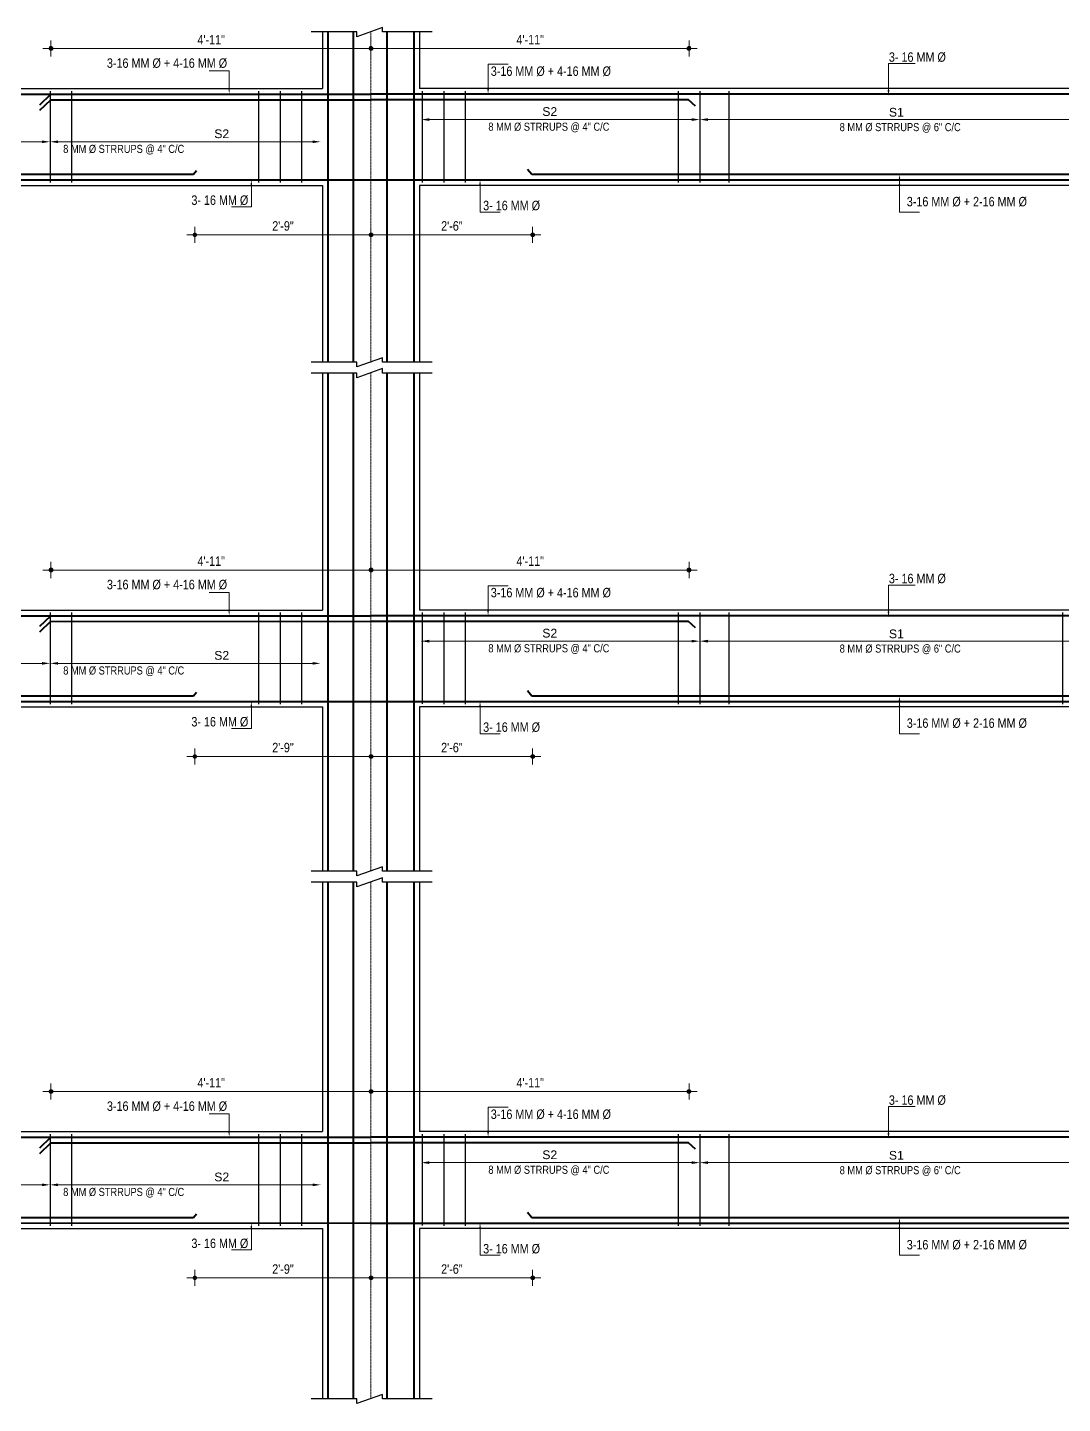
# Model space of a CAD drawing. Header units: inches. Extents: x 57837 to 133168, y 6972 to 27776.
# Drawn here: x 74293 to 75062, y 14767 to 15790 of the extents above; entities that cross this region are included whole.
import ezdxf

# ---------------------------------------------------------------- set-up
doc = ezdxf.new("R2010")
doc.units = ezdxf.units.IN
doc.header["$MEASUREMENT"] = 0
doc.linetypes.add('CENTER', pattern=[2, 1.25, -0.25, 0.25, -0.25])
doc.linetypes.add('CENTER2', pattern=[1.125, 0.75, -0.125, 0.125, -0.125])
for name, color, linetype, lineweight in [('CENTER', 9, 'CENTER', 5), ('DIM', 2, 'Continuous', 13), ('ROD', 1, 'Continuous', 40), ('STIRRUPS', 4, 'Continuous', 30)]:
    doc.layers.add(name, color=color, linetype=linetype, lineweight=lineweight)
for name, color, linetype in [('elevation', 3, 'Continuous'), ('text', 255, 'Continuous'), ('walls', 32, 'Continuous')]:
    doc.layers.add(name, color=color, linetype=linetype)
doc.styles.add('Arial', font='arial.ttf', dxfattribs={"height": 6.5})
doc.styles.get("Standard").update_dxf_attribs({"font": 'ARIALN.TTF', "height": 7})

msp = doc.modelspace()

# ---------------------------------------------------------------- hatches: boundary and pattern name
at = {"lineweight": 13}
h = msp.add_hatch(color=256, dxfattribs=at)
edge = h.paths.add_edge_path()
edge.add_arc((74310.3, 15774.6), 1.42, 180, 540)
h = msp.add_hatch(color=256, dxfattribs=at)
edge = h.paths.add_edge_path()
edge.add_arc((74548.2, 15774.6), 1.42, 180, 540)
h = msp.add_hatch(color=256, dxfattribs=at)
edge = h.paths.add_edge_path()
edge.add_arc((74548.2, 15774.6), 1.42, 0, 360)
h = msp.add_hatch(color=256, dxfattribs=at)
edge = h.paths.add_edge_path()
edge.add_arc((74784.7, 15774.6), 1.42, 0, 360)
h = msp.add_hatch(color=256, dxfattribs=at)
edge = h.paths.add_edge_path()
edge.add_arc((74417.3, 15636), 1.42, 180, 540)
h = msp.add_hatch(color=256, dxfattribs=at)
edge = h.paths.add_edge_path()
edge.add_arc((74548.2, 15636), 1.42, 180, 540)
h = msp.add_hatch(color=256, dxfattribs=at)
edge = h.paths.add_edge_path()
edge.add_arc((74548.2, 15636), 1.42, 0, 360)
h = msp.add_hatch(color=256, dxfattribs=at)
edge = h.paths.add_edge_path()
edge.add_arc((74668.4, 15636), 1.42, 0, 360)
h = msp.add_hatch(color=256, dxfattribs=at)
edge = h.paths.add_edge_path()
edge.add_arc((74310.3, 15386.8), 1.42, 180, 540)
h = msp.add_hatch(color=256, dxfattribs=at)
edge = h.paths.add_edge_path()
edge.add_arc((74548.2, 15386.8), 1.42, 180, 540)
h = msp.add_hatch(color=256, dxfattribs=at)
edge = h.paths.add_edge_path()
edge.add_arc((74548.2, 15386.8), 1.42, 0, 360)
h = msp.add_hatch(color=256, dxfattribs=at)
edge = h.paths.add_edge_path()
edge.add_arc((74784.7, 15386.8), 1.42, 0, 360)
h = msp.add_hatch(color=256, dxfattribs=at)
edge = h.paths.add_edge_path()
edge.add_arc((74417.3, 15248.2), 1.42, 180, 540)
h = msp.add_hatch(color=256, dxfattribs=at)
edge = h.paths.add_edge_path()
edge.add_arc((74548.2, 15248.2), 1.42, 180, 540)
h = msp.add_hatch(color=256, dxfattribs=at)
edge = h.paths.add_edge_path()
edge.add_arc((74548.2, 15248.2), 1.42, 0, 360)
h = msp.add_hatch(color=256, dxfattribs=at)
edge = h.paths.add_edge_path()
edge.add_arc((74668.4, 15248.2), 1.42, 0, 360)
h = msp.add_hatch(color=256, dxfattribs=at)
edge = h.paths.add_edge_path()
edge.add_arc((74310.3, 14999.1), 1.42, 180, 540)
h = msp.add_hatch(color=256, dxfattribs=at)
edge = h.paths.add_edge_path()
edge.add_arc((74548.2, 14999.1), 1.42, 180, 540)
h = msp.add_hatch(color=256, dxfattribs=at)
edge = h.paths.add_edge_path()
edge.add_arc((74548.2, 14999.1), 1.42, 0, 360)
h = msp.add_hatch(color=256, dxfattribs=at)
edge = h.paths.add_edge_path()
edge.add_arc((74784.7, 14999.1), 1.42, 0, 360)
h = msp.add_hatch(color=256, dxfattribs=at)
edge = h.paths.add_edge_path()
edge.add_arc((74417.3, 14860.5), 1.42, 180, 540)
h = msp.add_hatch(color=256, dxfattribs=at)
edge = h.paths.add_edge_path()
edge.add_arc((74548.2, 14860.5), 1.42, 180, 540)
h = msp.add_hatch(color=256, dxfattribs=at)
edge = h.paths.add_edge_path()
edge.add_arc((74548.2, 14860.5), 1.42, 0, 360)
h = msp.add_hatch(color=256, dxfattribs=at)
edge = h.paths.add_edge_path()
edge.add_arc((74668.4, 14860.5), 1.42, 0, 360)

# ---------------------------------------------------------------- linework, layer by layer
for p, q in [((74512.2, 15786.9), (74512.2, 15744.8)), ((74512.2, 15786.9), (74512.2, 15744.8)), ((74584.2, 15786.9), (74584.2, 15744.8)), ((74584.2, 15786.9), (74584.2, 15744.8)), ((74584.2, 15786.9), (74584.2, 15744.8)), ((74584.2, 15786.9), (74584.2, 15745.1)), ((74584.2, 15786.9), (74584.2, 15744.8)), ((73840.9, 15744.8), (74512.2, 15744.8)), ((75244.5, 15744.8), (74584.2, 15744.8)), ((73793.1, 15672.8), (74512.2, 15672.8)), ((74512.2, 15672.8), (74512.2, 15541.4)), ((74512.2, 15672.8), (74512.2, 15541.4)), ((74512.2, 15672.8), (74512.2, 15541.4)), ((74584.2, 15672.8), (74584.2, 15541.4)), ((75292.4, 15672.8), (74584.2, 15672.8)), ((74584.2, 15672.8), (74584.2, 15541.4)), ((74584.2, 15672.8), (74584.2, 15541.4)), ((74584.2, 15672.8), (74584.2, 15541.4)), ((74512.2, 15533.2), (74512.2, 15357)), ((74512.2, 15533.2), (74512.2, 15357)), ((74584.2, 15533.2), (74584.2, 15357)), ((74584.2, 15533.2), (74584.2, 15357)), ((74584.2, 15533.2), (74584.2, 15357)), ((74584.2, 15533.2), (74584.2, 15357.4)), ((74584.2, 15533.2), (74584.2, 15357)), ((73840.9, 15357), (74512.2, 15357)), ((75244.5, 15357), (74584.2, 15357)), ((73793.1, 15285), (74512.2, 15285)), ((74512.2, 15285), (74512.2, 15162.9)), ((74512.2, 15285), (74512.2, 15162.9)), ((74512.2, 15285), (74512.2, 15162.9)), ((74584.2, 15285), (74584.2, 15162.9)), ((75292.4, 15285), (74584.2, 15285)), ((74584.2, 15285), (74584.2, 15162.9)), ((74584.2, 15285), (74584.2, 15162.9)), ((74584.2, 15285), (74584.2, 15162.9)), ((74512.2, 15154.8), (74512.2, 14969.3)), ((74512.2, 15154.8), (74512.2, 14969.3)), ((74584.2, 15154.8), (74584.2, 14969.3)), ((74584.2, 15154.8), (74584.2, 14969.3)), ((74584.2, 15154.8), (74584.2, 14969.3)), ((74584.2, 15154.8), (74584.2, 14969.6)), ((74584.2, 15154.8), (74584.2, 14969.3)), ((73840.9, 14969.3), (74512.2, 14969.3)), ((75244.5, 14969.3), (74584.2, 14969.3)), ((73793.1, 14897.3), (74512.2, 14897.3)), ((74512.2, 14897.3), (74512.2, 14770.7)), ((74512.2, 14897.3), (74512.2, 14770.7)), ((74512.2, 14897.3), (74512.2, 14770.7)), ((74584.2, 14897.3), (74584.2, 14770.7)), ((75292.4, 14897.3), (74584.2, 14897.3)), ((74584.2, 14897.3), (74584.2, 14770.7)), ((74584.2, 14897.3), (74584.2, 14770.7)), ((74584.2, 14897.3), (74584.2, 14770.7))]:
    msp.add_line(p, q)
for p, q in [((74310.3, 15768.6), (74310.3, 15780.6)), ((74548.2, 15768.6), (74548.2, 15780.6)), ((74548.2, 15780.6), (74548.2, 15768.6)), ((74784.7, 15780.6), (74784.7, 15768.6)), ((74316.3, 15774.6), (74304.3, 15774.6)), ((74554.2, 15774.6), (74542.2, 15774.6)), ((74542.2, 15774.6), (74554.2, 15774.6)), ((74778.7, 15774.6), (74790.7, 15774.6)), ((74417.3, 15630), (74417.3, 15642)), ((74548.2, 15630), (74548.2, 15642)), ((74548.2, 15642), (74548.2, 15630)), ((74668.4, 15642), (74668.4, 15630)), ((74423.3, 15636), (74411.3, 15636)), ((74554.2, 15636), (74542.2, 15636)), ((74542.2, 15636), (74554.2, 15636)), ((74662.4, 15636), (74674.4, 15636)), ((74316.3, 15386.8), (74304.3, 15386.8)), ((74310.3, 15380.8), (74310.3, 15392.8)), ((74554.2, 15386.8), (74542.2, 15386.8)), ((74542.2, 15386.8), (74554.2, 15386.8)), ((74548.2, 15380.8), (74548.2, 15392.8)), ((74548.2, 15392.8), (74548.2, 15380.8)), ((74778.7, 15386.8), (74790.7, 15386.8)), ((74784.7, 15392.8), (74784.7, 15380.8)), ((74417.3, 15242.2), (74417.3, 15254.2)), ((74548.2, 15242.2), (74548.2, 15254.2)), ((74548.2, 15254.2), (74548.2, 15242.2)), ((74668.4, 15254.2), (74668.4, 15242.2)), ((74423.3, 15248.2), (74411.3, 15248.2)), ((74554.2, 15248.2), (74542.2, 15248.2)), ((74542.2, 15248.2), (74554.2, 15248.2)), ((74662.4, 15248.2), (74674.4, 15248.2)), ((74316.3, 14999.1), (74304.3, 14999.1)), ((74310.3, 14993.1), (74310.3, 15005.1)), ((74554.2, 14999.1), (74542.2, 14999.1)), ((74542.2, 14999.1), (74554.2, 14999.1)), ((74548.2, 14993.1), (74548.2, 15005.1)), ((74548.2, 15005.1), (74548.2, 14993.1)), ((74778.7, 14999.1), (74790.7, 14999.1)), ((74784.7, 15005.1), (74784.7, 14993.1)), ((74417.3, 14854.5), (74417.3, 14866.5)), ((74548.2, 14854.5), (74548.2, 14866.5)), ((74548.2, 14866.5), (74548.2, 14854.5)), ((74668.4, 14866.5), (74668.4, 14854.5)), ((74423.3, 14860.5), (74411.3, 14860.5)), ((74554.2, 14860.5), (74542.2, 14860.5)), ((74542.2, 14860.5), (74554.2, 14860.5)), ((74662.4, 14860.5), (74674.4, 14860.5))]:
    msp.add_line(p, q, dxfattribs=at)
for centre in [(74310.3, 15774.6), (74548.2, 15774.6), (74548.2, 15774.6), (74784.7, 15774.6), (74417.3, 15636), (74548.2, 15636), (74548.2, 15636), (74668.4, 15636), (74310.3, 15386.8), (74548.2, 15386.8), (74548.2, 15386.8), (74784.7, 15386.8), (74417.3, 15248.2), (74548.2, 15248.2), (74548.2, 15248.2), (74668.4, 15248.2), (74310.3, 14999.1), (74548.2, 14999.1), (74548.2, 14999.1), (74784.7, 14999.1), (74417.3, 14860.5), (74548.2, 14860.5), (74548.2, 14860.5), (74668.4, 14860.5)]:
    msp.add_circle(centre, 1.42, dxfattribs=at)
at = {"layer": 'CENTER', "linetype": 'CENTER2', "lineweight": 5}
for p, q in [((74548.2, 15787.1), (74548.2, 15541.2)), ((74548.2, 15533.4), (74548.2, 15162.8)), ((74548.2, 15155), (74548.2, 14770.5))]:
    msp.add_line(p, q, dxfattribs=at)
at = {"layer": 'DIM'}
for p, q in [((74544.2, 15774.6), (74314.3, 15774.6)), ((74780.7, 15774.6), (74552.2, 15774.6)), ((74544.2, 15636), (74421.3, 15636)), ((74552.2, 15636), (74664.4, 15636)), ((74544.2, 15386.8), (74314.3, 15386.8)), ((74780.7, 15386.8), (74552.2, 15386.8)), ((74544.2, 15248.2), (74421.3, 15248.2)), ((74552.2, 15248.2), (74664.4, 15248.2)), ((74544.2, 14999.1), (74314.3, 14999.1)), ((74780.7, 14999.1), (74552.2, 14999.1)), ((74544.2, 14860.5), (74421.3, 14860.5)), ((74552.2, 14860.5), (74664.4, 14860.5))]:
    msp.add_line(p, q, dxfattribs=at)
at = {"layer": 'DIM', "ltscale": 3}
for p, q in [((74442.8, 15757.9), (74427.9, 15757.9)), ((74442.8, 15744.9), (74442.8, 15757.9)), ((74635.3, 15744.9), (74635.3, 15762.9)), ((74635.3, 15762.9), (74650.1, 15762.9)), ((74442.8, 15370.1), (74427.9, 15370.1)), ((74442.8, 15357.1), (74442.8, 15370.1)), ((74635.3, 15357.1), (74635.3, 15375.1)), ((74635.3, 15375.1), (74650.1, 15375.1)), ((74635.3, 14969.4), (74635.3, 14987.4)), ((74635.3, 14987.4), (74650.1, 14987.4)), ((74442.8, 14982.4), (74427.9, 14982.4)), ((74442.8, 14969.4), (74442.8, 14982.4))]:
    msp.add_line(p, q, dxfattribs=at)
at = {"layer": 'DIM', "lineweight": 13}
for p, q in [((74933, 15743.7), (74933, 15763.4)), ((74933, 15763.4), (74952.9, 15763.4)), ((74933, 15355.9), (74933, 15375.6)), ((74933, 15375.6), (74952.9, 15375.6)), ((74933, 14968.2), (74933, 14987.9)), ((74933, 14987.9), (74952.9, 14987.9))]:
    msp.add_line(p, q, dxfattribs=at)
at = {"layer": 'DIM', "lineweight": 9}
for p, q in [((74591.5, 15721.7), (74786.7, 15721.7)), ((75077.8, 15721.7), (74798.7, 15721.7)), ((74001.6, 15705.2), (74303.6, 15705.2)), ((74504.8, 15705.2), (74315.6, 15705.2)), ((74591.5, 15333.9), (74786.7, 15333.9)), ((75077.8, 15333.9), (74798.7, 15333.9)), ((74001.6, 15317.4), (74303.6, 15317.4)), ((74504.8, 15317.4), (74315.6, 15317.4)), ((74591.5, 14946.2), (74786.7, 14946.2)), ((75077.8, 14946.2), (74798.7, 14946.2)), ((74001.6, 14929.7), (74303.6, 14929.7)), ((74504.8, 14929.7), (74315.6, 14929.7))]:
    msp.add_line(p, q, dxfattribs=at)
at = {"layer": 'DIM', "ltscale": 3, "extrusion": (0, 0, -1)}
for p, q in [((74459.3, 15672.8), (74459.3, 15656.8)), ((74629.3, 15672.8), (74629.3, 15652.8)), ((74941.2, 15676.8), (74941.2, 15652.8)), ((74941.2, 15672.8), (74941.2, 15652.8)), ((74459.3, 15656.8), (74444.4, 15656.8)), ((74629.3, 15652.8), (74644.2, 15652.8)), ((74941.2, 15652.8), (74956, 15652.8)), ((74941.2, 15652.8), (74956, 15652.8)), ((74459.3, 15285), (74459.3, 15269)), ((74629.3, 15285), (74629.3, 15265)), ((74941.2, 15289), (74941.2, 15265)), ((74941.2, 15285), (74941.2, 15265)), ((74459.3, 15269), (74444.4, 15269)), ((74629.3, 15265), (74644.2, 15265)), ((74941.2, 15265), (74956, 15265)), ((74941.2, 15265), (74956, 15265)), ((74459.3, 14897.3), (74459.3, 14881.3)), ((74629.3, 14897.3), (74629.3, 14877.3)), ((74941.2, 14901.3), (74941.2, 14877.3)), ((74941.2, 14897.3), (74941.2, 14877.3)), ((74459.3, 14881.3), (74444.4, 14881.3)), ((74629.3, 14877.3), (74644.2, 14877.3)), ((74941.2, 14877.3), (74956, 14877.3)), ((74941.2, 14877.3), (74956, 14877.3))]:
    msp.add_line(p, q, dxfattribs=at)
at = {"layer": 'DIM', "ltscale": 3}
for points in [[(74443.4, 15744.9), (74442.8, 15740.9), (74442.1, 15744.9)], [(74636, 15744.9), (74635.3, 15740.9), (74634.6, 15744.9)], [(74443.4, 15357.1), (74442.8, 15353.1), (74442.1, 15357.1)], [(74636, 15357.1), (74635.3, 15353.1), (74634.6, 15357.1)], [(74443.4, 14969.4), (74442.8, 14965.4), (74442.1, 14969.4)], [(74636, 14969.4), (74635.3, 14965.4), (74634.6, 14969.4)]]:
    msp.add_solid(points, dxfattribs=at)
at = {"layer": 'DIM', "lineweight": 13}
for points in [[(74933.7, 15743.7), (74933, 15739.7), (74932.3, 15743.7)], [(74933.7, 15355.9), (74933, 15351.9), (74932.3, 15355.9)], [(74933.7, 14968.2), (74933, 14964.2), (74932.3, 14968.2)]]:
    msp.add_solid(points, dxfattribs=at)
at = {"layer": 'DIM'}
for points in [[(74591.5, 15722.7), (74591.5, 15720.7), (74585.5, 15721.7)], [(74786.7, 15722.7), (74786.7, 15720.7), (74792.7, 15721.7)], [(74798.7, 15722.7), (74798.7, 15720.7), (74792.7, 15721.7)], [(74303.6, 15706.2), (74303.6, 15704.2), (74309.6, 15705.2)], [(74315.6, 15706.2), (74315.6, 15704.2), (74309.6, 15705.2)], [(74504.8, 15706.2), (74504.8, 15704.2), (74510.8, 15705.2)], [(74591.5, 15334.9), (74591.5, 15332.9), (74585.5, 15333.9)], [(74786.7, 15334.9), (74786.7, 15332.9), (74792.7, 15333.9)], [(74798.7, 15334.9), (74798.7, 15332.9), (74792.7, 15333.9)], [(74303.6, 15318.4), (74303.6, 15316.4), (74309.6, 15317.4)], [(74315.6, 15318.4), (74315.6, 15316.4), (74309.6, 15317.4)], [(74504.8, 15318.4), (74504.8, 15316.4), (74510.8, 15317.4)], [(74591.5, 14947.2), (74591.5, 14945.2), (74585.5, 14946.2)], [(74786.7, 14947.2), (74786.7, 14945.2), (74792.7, 14946.2)], [(74798.7, 14947.2), (74798.7, 14945.2), (74792.7, 14946.2)], [(74303.6, 14930.7), (74303.6, 14928.7), (74309.6, 14929.7)], [(74315.6, 14930.7), (74315.6, 14928.7), (74309.6, 14929.7)], [(74504.8, 14930.7), (74504.8, 14928.7), (74510.8, 14929.7)]]:
    msp.add_solid(points, dxfattribs=at)
at = {"layer": 'DIM', "ltscale": 3, "extrusion": (0, 0, -1)}
for points in [[(-74459.9, 15672.8), (-74459.3, 15676.8), (-74458.6, 15672.8)], [(-74630, 15672.8), (-74629.3, 15676.8), (-74628.7, 15672.8)], [(-74941.8, 15676.8), (-74941.2, 15680.8), (-74940.5, 15676.8)], [(-74941.8, 15672.8), (-74941.2, 15676.8), (-74940.5, 15672.8)], [(-74459.9, 15285), (-74459.3, 15289), (-74458.6, 15285)], [(-74630, 15285), (-74629.3, 15289), (-74628.7, 15285)], [(-74941.8, 15289), (-74941.2, 15293), (-74940.5, 15289)], [(-74941.8, 15285), (-74941.2, 15289), (-74940.5, 15285)], [(-74941.8, 14901.3), (-74941.2, 14905.3), (-74940.5, 14901.3)], [(-74459.9, 14897.3), (-74459.3, 14901.3), (-74458.6, 14897.3)], [(-74630, 14897.3), (-74629.3, 14901.3), (-74628.7, 14897.3)], [(-74941.8, 14897.3), (-74941.2, 14901.3), (-74940.5, 14897.3)]]:
    msp.add_solid(points, dxfattribs=at)
at = {"layer": 'elevation'}
for p, q in [((74512.2, 15786.9), (74512.2, 15745.1)), ((74584.2, 15786.9), (74584.2, 15745.1)), ((74580.2, 15743.1), (74580.2, 15703.1)), ((74512.2, 15533.2), (74512.2, 15357.4)), ((74584.2, 15533.2), (74584.2, 15357.4)), ((74580.2, 15355.4), (74580.2, 15315.4)), ((74512.2, 15154.8), (74512.2, 14969.6)), ((74584.2, 15154.8), (74584.2, 14969.6)), ((74580.2, 14967.6), (74580.2, 14927.6))]:
    msp.add_line(p, q, dxfattribs=at)
at = {"layer": 'ROD'}
for p, q in [((74516.2, 15786.9), (74516.2, 15541.4)), ((74516.2, 15786.9), (74516.2, 15541.4)), ((74535, 15786.5), (74535, 15541)), ((74560, 15786.5), (74560, 15541)), ((74580.2, 15786.9), (74580.2, 15541.4)), ((74580.2, 15786.9), (74580.2, 15541.4)), ((74580.2, 15786.9), (74580.2, 15541.4)), ((74580.2, 15786.9), (74580.2, 15541.4)), ((73757.1, 15740.6), (74548.2, 15740.6)), ((74302, 15732.7), (74310.2, 15740.6)), ((74302, 15728.6), (74310.2, 15736.4)), ((74310.2, 15740.6), (74548.2, 15740.6)), ((74310.2, 15736.4), (74548.2, 15736.4)), ((75328.4, 15740.6), (74548.2, 15740.6)), ((74784.4, 15736.4), (74548.2, 15736.4)), ((74789.4, 15731.6), (74784.4, 15736.4)), ((74418.5, 15683.5), (74416.3, 15680.8)), ((74667.7, 15680.8), (74664.7, 15684.6)), ((73725.1, 15676.9), (74548.2, 15676.8)), ((74416.3, 15680.8), (73880, 15680.8)), ((74548.2, 15676.8), (75231.8, 15676.8)), ((75210, 15680.8), (74667.7, 15680.8)), ((74516.2, 15533.2), (74516.2, 15162.9)), ((74516.2, 15533.2), (74516.2, 15162.9)), ((74535, 15532.9), (74535, 15162.6)), ((74560, 15532.9), (74560, 15162.6)), ((74580.2, 15533.2), (74580.2, 15162.9)), ((74580.2, 15533.2), (74580.2, 15162.9)), ((74580.2, 15533.2), (74580.2, 15162.9)), ((74580.2, 15533.2), (74580.2, 15162.9)), ((73757.1, 15352.9), (74548.2, 15352.8)), ((74302, 15345), (74310.2, 15352.8)), ((74302, 15340.8), (74310.2, 15348.7)), ((74310.2, 15352.8), (74548.2, 15352.8)), ((74310.2, 15348.7), (74548.2, 15348.6)), ((75328.4, 15352.8), (74548.2, 15352.8)), ((74784.4, 15348.6), (74548.2, 15348.6)), ((74789.4, 15343.9), (74784.4, 15348.6)), ((74418.5, 15295.7), (74416.3, 15293)), ((74667.7, 15293), (74664.7, 15296.9)), ((73725.1, 15289.2), (74548.2, 15289)), ((74416.3, 15293), (73880, 15293)), ((74548.2, 15289), (75231.8, 15289)), ((75210, 15293), (74667.7, 15293)), ((74516.2, 15154.8), (74516.2, 14770.7)), ((74516.2, 15154.8), (74516.2, 14770.7)), ((74535, 15154.4), (74535, 14770.3)), ((74560, 15154.4), (74560, 14770.3)), ((74580.2, 15154.8), (74580.2, 14770.7)), ((74580.2, 15154.8), (74580.2, 14770.7)), ((74580.2, 15154.8), (74580.2, 14770.7)), ((74580.2, 15154.8), (74580.2, 14770.7)), ((73757.1, 14965.1), (74548.2, 14965.1)), ((74302, 14957.2), (74310.2, 14965.1)), ((74302, 14953.1), (74310.2, 14960.9)), ((74310.2, 14965.1), (74548.2, 14965.1)), ((74310.2, 14960.9), (74548.2, 14960.9)), ((75328.4, 14965.1), (74548.2, 14965.1)), ((74784.4, 14960.9), (74548.2, 14960.9)), ((74789.4, 14956.1), (74784.4, 14960.9)), ((74416.3, 14905.2), (73880, 14905.2)), ((74418.5, 14908), (74416.3, 14905.2)), ((74667.7, 14905.2), (74664.7, 14909.1)), ((75210, 14905.2), (74667.7, 14905.2)), ((73725.1, 14901.4), (74548.2, 14901.3)), ((74548.2, 14901.3), (75231.8, 14901.3))]:
    msp.add_line(p, q, dxfattribs=at)
at = {"layer": 'STIRRUPS'}
for p, q in [((74309.6, 15742.8), (74309.6, 15674.8)), ((74325.6, 15742.8), (74325.6, 15674.8)), ((74325.6, 15742.8), (74325.6, 15674.8)), ((74464.6, 15742.8), (74464.6, 15674.8)), ((74480.6, 15742.8), (74480.6, 15674.8)), ((74496.6, 15742.8), (74496.6, 15674.8)), ((74586.3, 15742.8), (74586.3, 15675)), ((74586.3, 15742.8), (74586.3, 15675)), ((74602.3, 15742.8), (74602.3, 15674.8)), ((74618.3, 15742.8), (74618.3, 15674.8)), ((74776.7, 15742.8), (74776.7, 15674.8)), ((74792.7, 15742.8), (74792.7, 15674.8)), ((74792.7, 15742.8), (74792.7, 15674.8)), ((74814.2, 15742.8), (74814.2, 15674.8)), ((74814.2, 15742.8), (74814.2, 15674.8)), ((74309.6, 15355.1), (74309.6, 15287.1)), ((74325.6, 15355.1), (74325.6, 15287.1)), ((74325.6, 15355.1), (74325.6, 15287.1)), ((74464.6, 15355.1), (74464.6, 15287.1)), ((74480.6, 15355.1), (74480.6, 15287.1)), ((74496.6, 15355.1), (74496.6, 15287.1)), ((74586.3, 15355.1), (74586.3, 15287.2)), ((74586.3, 15355.1), (74586.3, 15287.2)), ((74602.3, 15355.1), (74602.3, 15287.1)), ((74618.3, 15355.1), (74618.3, 15287.1)), ((74776.7, 15355.1), (74776.7, 15287.1)), ((74792.7, 15355.1), (74792.7, 15287.1)), ((74792.7, 15355.1), (74792.7, 15287.1)), ((74814.2, 15355.1), (74814.2, 15287.1)), ((74814.2, 15355.1), (74814.2, 15287.1)), ((75062.4, 15355.1), (75062.4, 15287.1)), ((75062.4, 15355.1), (75062.4, 15287.1)), ((74309.6, 14967.3), (74309.6, 14899.3)), ((74325.6, 14967.3), (74325.6, 14899.3)), ((74325.6, 14967.3), (74325.6, 14899.3)), ((74464.6, 14967.3), (74464.6, 14899.3)), ((74480.6, 14967.3), (74480.6, 14899.3)), ((74496.6, 14967.3), (74496.6, 14899.3)), ((74586.3, 14967.3), (74586.3, 14899.5)), ((74586.3, 14967.3), (74586.3, 14899.5)), ((74602.3, 14967.3), (74602.3, 14899.3)), ((74618.3, 14967.3), (74618.3, 14899.3)), ((74776.7, 14967.3), (74776.7, 14899.3)), ((74792.7, 14967.3), (74792.7, 14899.3)), ((74792.7, 14967.3), (74792.7, 14899.3)), ((74814.2, 14967.3), (74814.2, 14899.3)), ((74814.2, 14967.3), (74814.2, 14899.3))]:
    msp.add_line(p, q, dxfattribs=at)
at = {"layer": 'walls', "color": 6}
for p, q in [((74537.8, 15786.9), (74503.8, 15786.9)), ((74556.8, 15790.1), (74537.8, 15783.3)), ((74537.8, 15783.3), (74537.8, 15786.9)), ((74556.8, 15786.9), (74556.8, 15790.1)), ((74593.8, 15786.9), (74556.8, 15786.9)), ((74537.8, 15541.4), (74503.8, 15541.4)), ((74556.8, 15544.6), (74537.8, 15537.8)), ((74537.8, 15537.8), (74537.8, 15541.4)), ((74556.8, 15541.4), (74556.8, 15544.6)), ((74593.8, 15541.4), (74556.8, 15541.4)), ((74537.8, 15533.2), (74503.8, 15533.2)), ((74556.8, 15536.5), (74537.8, 15529.7)), ((74537.8, 15529.7), (74537.8, 15533.2)), ((74556.8, 15533.2), (74556.8, 15536.5)), ((74593.8, 15533.2), (74556.8, 15533.2)), ((74537.8, 15162.9), (74503.8, 15162.9)), ((74556.8, 15166.2), (74537.8, 15159.4)), ((74537.8, 15159.4), (74537.8, 15162.9)), ((74556.8, 15162.9), (74556.8, 15166.2)), ((74593.8, 15162.9), (74556.8, 15162.9)), ((74537.8, 15154.8), (74503.8, 15154.8)), ((74556.8, 15158), (74537.8, 15151.3)), ((74537.8, 15151.3), (74537.8, 15154.8)), ((74556.8, 15154.8), (74556.8, 15158)), ((74593.8, 15154.8), (74556.8, 15154.8)), ((74556.8, 14773.9), (74537.8, 14767.1)), ((74556.8, 14770.7), (74556.8, 14773.9)), ((74537.8, 14770.7), (74503.8, 14770.7)), ((74537.8, 14767.1), (74537.8, 14770.7)), ((74593.8, 14770.7), (74556.8, 14770.7))]:
    msp.add_line(p, q, dxfattribs=at)

# ---------------------------------------------------------------- texts
at = {"layer": 'DIM'}
for s, p in [('4\'-11"', (74419.2, 15777.6)), ('4\'-11"', (74656.4, 15777.6)), ('2\'-9"', (74474.8, 15639.1)), ('2\'-6"', (74600.4, 15639.1)), ('4\'-11"', (74419.2, 15389.9)), ('4\'-11"', (74656.4, 15389.9)), ('2\'-9"', (74474.8, 15251.3)), ('2\'-6"', (74600.4, 15251.3)), ('4\'-11"', (74419.2, 15002.1)), ('4\'-11"', (74656.4, 15002.1)), ('2\'-9"', (74474.8, 14863.6)), ('2\'-6"', (74600.4, 14863.6))]:
    msp.add_text(s, height=7, dxfattribs=at).set_placement(p)
at = {"layer": 'DIM', "style": 'Arial'}
for s, p in [('S2', (74675.6, 15724.4)), ('S1', (74933.3, 15723.9)), ('S2', (74431.7, 15707.9)), ('S2', (74675.6, 15336.6)), ('S1', (74933.3, 15336.1)), ('S2', (74431.7, 15320.1)), ('S2', (74675.6, 14948.8)), ('S1', (74933.3, 14948.4)), ('S2', (74431.7, 14932.3))]:
    msp.add_text(s, height=6.5, dxfattribs=at).set_placement(p)
at = {"layer": 'text'}
for s, height, p in [('3-16 MM Ø + 4-16 MM Ø', 7, (74351.9, 15760.2)), ('3- 16 MM Ø', 7, (74933.3, 15764.7)), ('3-16 MM Ø + 4-16 MM Ø', 7, (74637.3, 15754.2)), ('8 MM Ø STRRUPS @ 4" C/C', 6, (74635.5, 15713.4)), ('8 MM Ø STRRUPS @ 6" C/C', 6, (74896.7, 15713.1)), ('8 MM Ø STRRUPS @ 4" C/C', 6, (74319.4, 15696.9)), ('3- 16 MM Ø', 7, (74414.7, 15658.3)), ('3-16 MM Ø + 2-16 MM Ø', 7, (74946.6, 15657.2)), ('3- 16 MM Ø', 7, (74631.6, 15654.3)), ('3-16 MM Ø + 4-16 MM Ø', 7, (74351.9, 15372.5)), ('3- 16 MM Ø', 7, (74933.3, 15377)), ('3-16 MM Ø + 4-16 MM Ø', 7, (74637.3, 15366.5)), ('8 MM Ø STRRUPS @ 4" C/C', 6, (74635.5, 15325.6)), ('8 MM Ø STRRUPS @ 6" C/C', 6, (74896.7, 15325.4)), ('8 MM Ø STRRUPS @ 4" C/C', 6, (74319.4, 15309.1)), ('3- 16 MM Ø', 7, (74414.7, 15270.5)), ('3- 16 MM Ø', 7, (74631.6, 15266.5)), ('3-16 MM Ø + 2-16 MM Ø', 7, (74946.6, 15269.5)), ('3-16 MM Ø + 4-16 MM Ø', 7, (74351.9, 14984.7)), ('3- 16 MM Ø', 7, (74933.3, 14989.2)), ('3-16 MM Ø + 4-16 MM Ø', 7, (74637.3, 14978.7)), ('8 MM Ø STRRUPS @ 4" C/C', 6, (74635.5, 14937.9)), ('8 MM Ø STRRUPS @ 6" C/C', 6, (74896.7, 14937.6)), ('8 MM Ø STRRUPS @ 4" C/C', 6, (74319.4, 14921.4)), ('3- 16 MM Ø', 7, (74414.7, 14882.7)), ('3- 16 MM Ø', 7, (74631.6, 14878.7)), ('3-16 MM Ø + 2-16 MM Ø', 7, (74946.6, 14881.7))]:
    msp.add_text(s, height=height, dxfattribs=at).set_placement(p)

doc.saveas('drawing.dxf')
